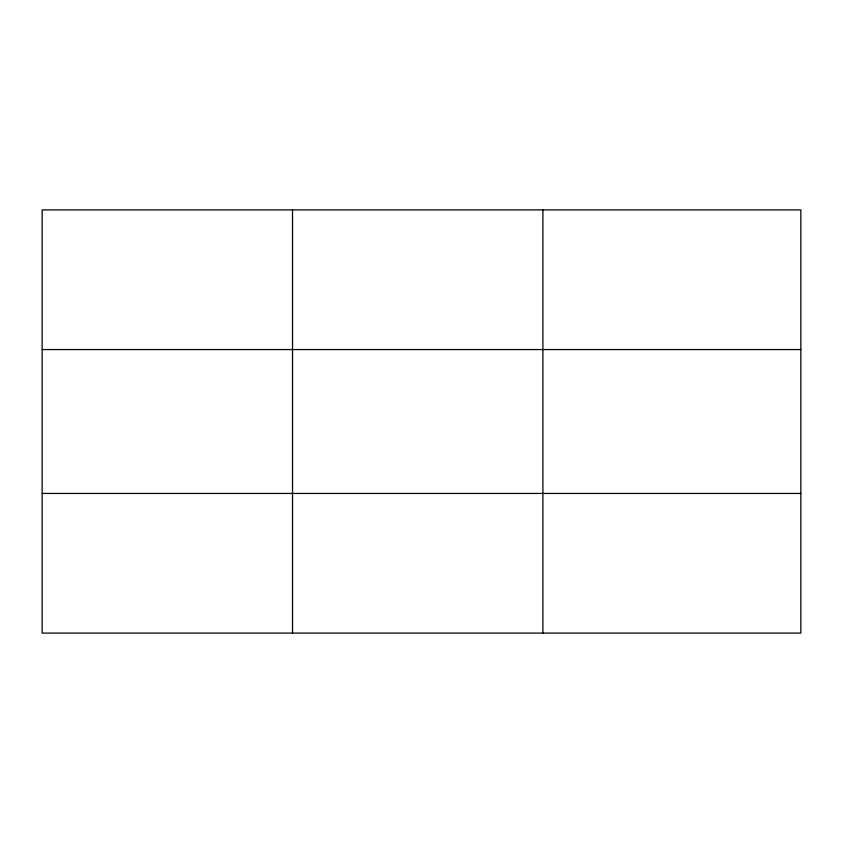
<?xml version="1.0" encoding="UTF-8"?>
<svg xmlns="http://www.w3.org/2000/svg" width="843" height="843" viewBox="0 0 843 843"><rect width="100%" height="100%" fill="white"/><g stroke="black" fill="none" stroke-linecap="round" stroke-linejoin="round"><path stroke-width="1.26" d="M292.521 209.907L292.521 633.093M542.892 209.907L542.892 633.093M800.85 349.56L800.85 209.907L42.15 209.907L42.15 633.093L800.85 633.093L800.85 349.56L42.15 349.56M42.15 493.44L800.85 493.44"/></g></svg>
